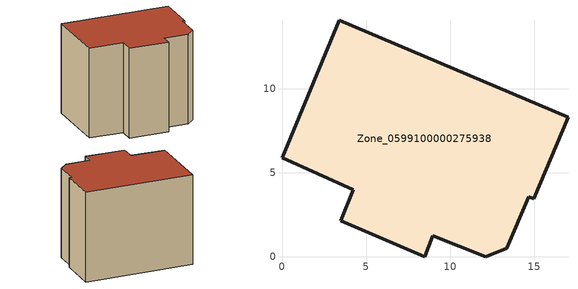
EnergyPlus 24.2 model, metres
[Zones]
Zone_0599100000275938
 floor ground (C_G): 3.4,14.06 17,8.3 14.96,3.44 14.67,3.56 13.36,0.51 12.1,0.01 8.97,1.25 8.49,0 3.49,2.15 4.24,3.98 0,5.89 z0
 wall outside (C_F): 17,8.3 3.4,14.06 0,5.89 4.24,3.98 3.49,2.15 8.49,0 8.97,1.25 12.1,0.01 13.36,0.51 14.67,3.56 14.96,3.44 17,8.3 z0:12.35
 roof outside (C_R): 14.96,3.44 17,8.3 3.4,14.06 0,5.89 4.24,3.98 3.49,2.15 8.49,0 8.97,1.25 12.1,0.01 13.36,0.51 14.67,3.56 z12.35
[BUILDING]
Pand.0599100000275938: North Axis=0; Terrain=City; Loads Convergence Tolerance Value=0.04; Temperature Convergence Tolerance Value=0.4; Solar Distribution=FullExterior; Maximum Number of Warmup Days=25; Minimum Number of Warmup Days=1
[Site:Location]
Rotterdam.The.Hague.AP_ZH_NLD Design_Conditions: Latitude=51.96; Longitude=4.45; Time Zone=1; Elevation=-4.5
[SITE:GROUNDTEMPERATURE:BUILDINGSURFACE]
18, 18, 18, 18, 18, 18, 18, 18, 18, 18, 18, 18
[MATERIAL] Thermal Absorptance=0.9; Solar Absorptance=0.7; Visible Absorptance=0.7
Name | Roughness | Thickness | Conductivity | Density | Specific Heat
G.TI.1946 | MediumSmooth | 0.15 | 1 | 540 | 1210
F.TI.1946 | Rough | 0.3 | 0.857143 | 1920 | 840
R.TI.1946 | MediumRough | 0.2 | 0.1 | 1500 | 1000
[CONSTRUCTION]
C_G: G.TI.1946
C_F: F.TI.1946
C_R: R.TI.1946
[ZONE]
Zone_0599100000275938: Type=1; Multiplier=1; Ceiling Height=Autocalculate; Volume=Autocalculate; Floor Area=autocalculate; Part of Total Floor Area=Yes
[ZONEINFILTRATION:DESIGNFLOWRATE]
Infil_Zone_0599100000275938: Zone or ZoneList or Space or SpaceList=Zone_0599100000275938; Schedule=AlwaysOn; Design Flow Rate Calculation Method=Flow/Area; Flow Rate per Floor Area=0.003; Constant Term Coefficient=1; Temperature Term Coefficient=0; Velocity Term Coefficient=0; Velocity Squared Term Coefficient=0
[HVACTEMPLATE:ZONE:IDEALLOADSAIRSYSTEM]
Zone_0599100000275938: Maximum Heating Supply Air Temperature=50; Minimum Cooling Supply Air Temperature=13; Maximum Heating Supply Air Humidity Ratio=0.0156; Minimum Cooling Supply Air Humidity Ratio=0.0077; Heating Limit=NoLimit; Cooling Limit=NoLimit; Dehumidification Control Type=ConstantSensibleHeatRatio; Cooling Sensible Heat Ratio=0.7; Dehumidification Setpoint=60; Humidification Control Type=None; Humidification Setpoint=30; Outdoor Air Method=None; Outdoor Air Flow Rate per Person=0.00944; Outdoor Air Flow Rate per Zone Floor Area=0; Outdoor Air Flow Rate per Zone=0; Demand Controlled Ventilation Type=None; Outdoor Air Economizer Type=NoEconomizer; Heat Recovery Type=None; Sensible Heat Recovery Effectiveness=0.7; Latent Heat Recovery Effectiveness=0.65
[ZONECONTROL:THERMOSTAT]
ThermostatControl_Zone_0599100000275938: Zone or ZoneList=Zone_0599100000275938; Control Type Schedule=DualSetpointControlType; Control 1=Thermostat_Zone_0599100000275938; Temperature Difference Between Cutout And Setpoint=0
[THERMOSTATSETPOINT:DUALSETPOINT]
Thermostat_Zone_0599100000275938: Heating Setpoint Temperature Schedule=HeatingSetpoint_Zone_0599100000275938; Cooling Setpoint Temperature Schedule=CoolingSetpoint_Zone_0599100000275938
[SCHEDULE:COMPACT]
HeatingSetpoint_Zone_0599100000275938: Through: 12/31, For: AllDays, Until: 24:00, 21
CoolingSetpoint_Zone_0599100000275938: Through: 12/31, For: AllDays, Until: 24:00, 24
DualSetpointControlType: Through: 12/31, For: AllDays, Until: 24:00, 4
AlwaysOn: Through: 12/31, For: AllDays, Until: 24:00, 1
